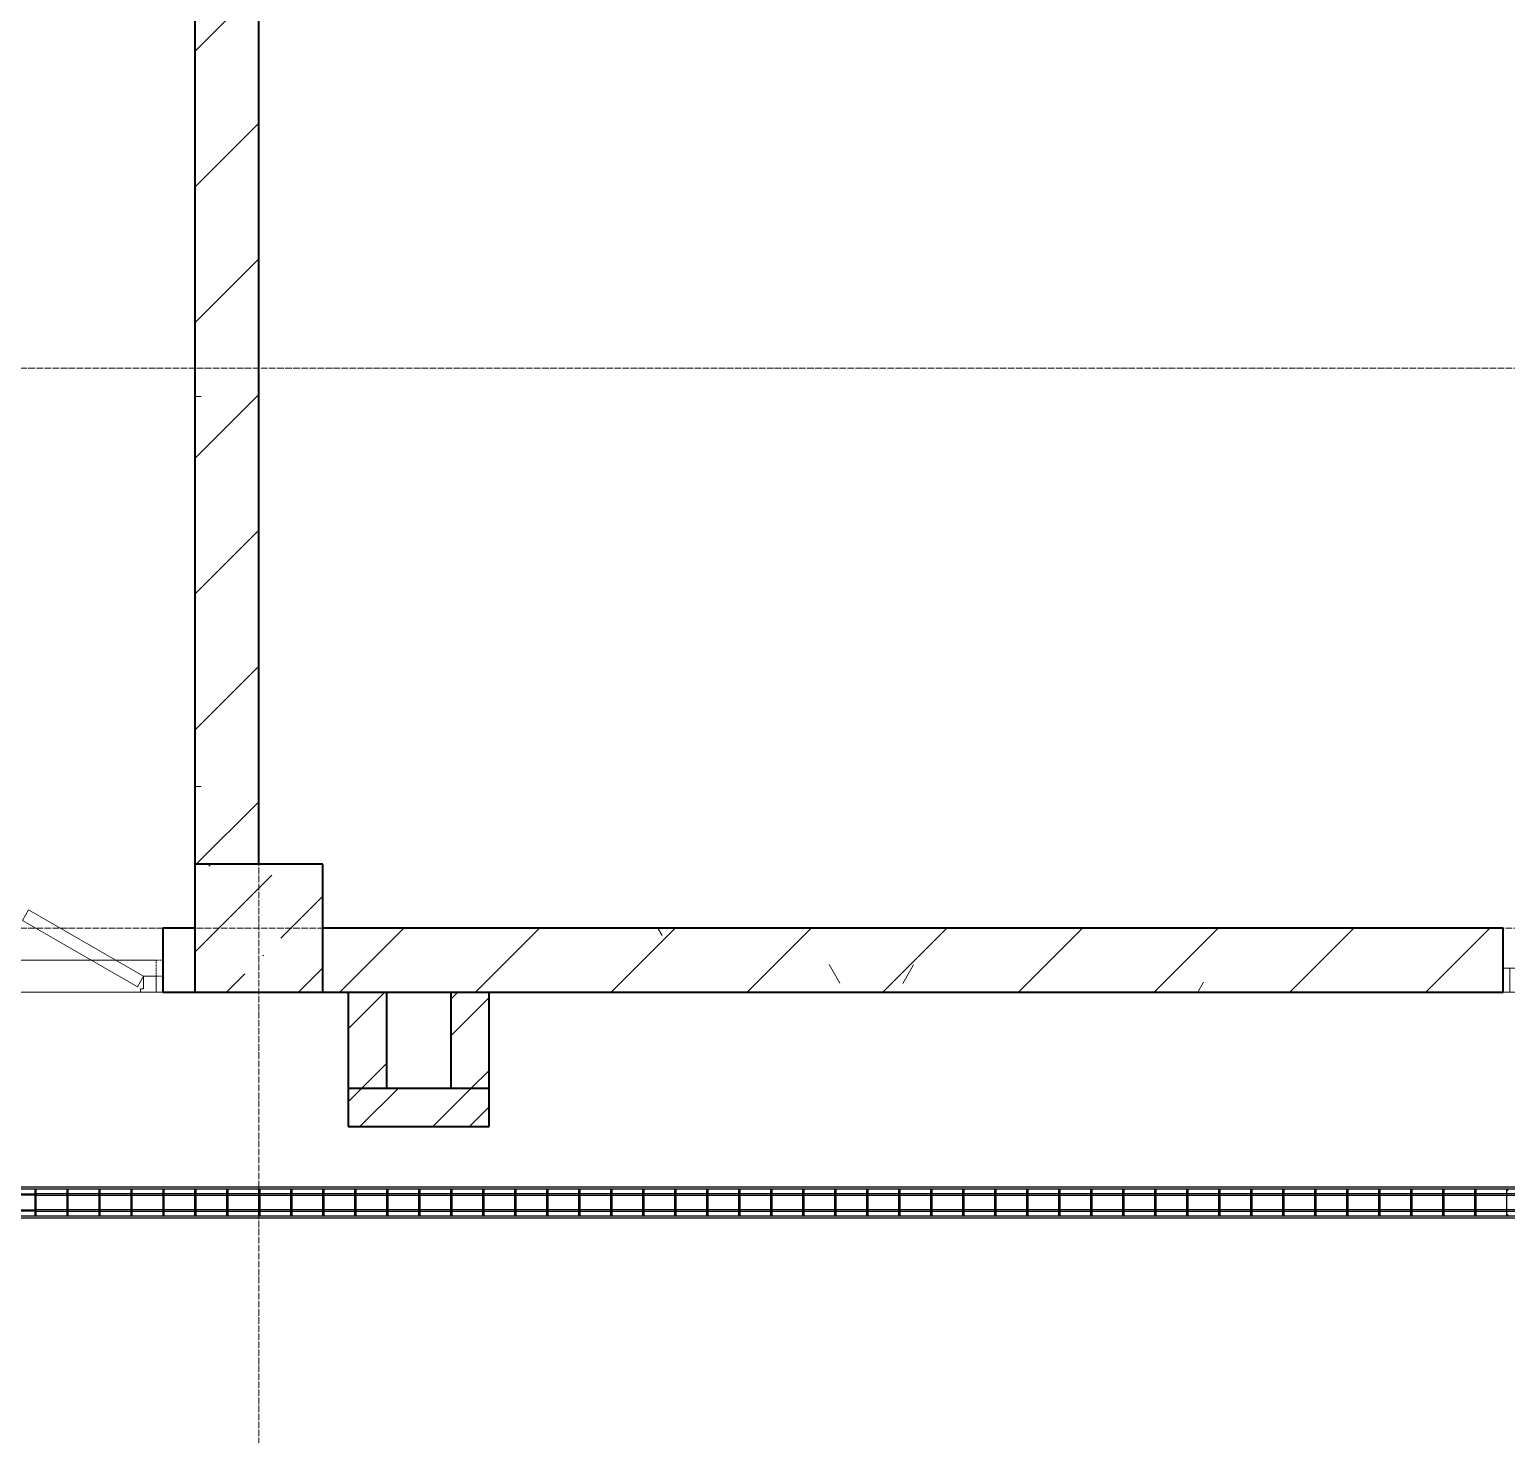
# Model space of a CAD drawing. Header units: millimetres. Extents: x 0 to 351840, y -132678 to 32417.
# Drawn here: x 331967 to 336583, y -43071 to -38679 of the extents above; entities that cross this region are included whole.
import ezdxf

# ---------------------------------------------------------------- set-up
doc = ezdxf.new("R2010")
doc.units = ezdxf.units.MM
doc.linetypes.add('BI_линия_сетки', pattern=[25, 20, -2.5, 0, -2.5])
doc.linetypes.add('BI_невидимые', pattern=[5, 3, -2])
for name, color, linetype, lineweight in [('Двери', 7, 'Continuous', 18), ('Несущие колонны', 7, 'Continuous', 18), ('Оси', 7, 'Continuous', 9), ('Перекрытие', 7, 'Continuous', 18), ('Стены внутренние', 7, 'Continuous', 18), ('Стены несущие', 7, 'Continuous', 18)]:
    doc.layers.add(name, color=color, linetype=linetype, lineweight=lineweight)
pattern_1 = [(0, (2e-10, 1e-10), (1625.6, 406.4), [67.056, -1152.144, 67.056, -1152.144, -6502.4]), (0, (2e-10, 1e-10), (1625.6, 406.4), [-2438.4, 67.056, -2371.344, 67.056, -1152.144, -2844.8]), (0, (2e-10, 1e-10), (1625.6, 406.4), [-6096, 67.056, -745.744, 67.056, -1964.944]), (120, (609.6, 203.2), (-1164.7527, 1204.611), [67.056, -1152.144, 67.056, -1152.144, -6502.4]), (120, (609.6, 203.2), (-1164.7527, 1204.611), [-2438.4, 67.056, -2371.344, 67.056, -1152.144, -2844.8]), (120, (609.6, 203.2), (-1164.7527, 1204.611), [-6096, 67.056, -745.744, 67.056, -1964.944]), (240, (812.8, 1016), (-460.8473, -1611.011), [67.056, -1152.144, 67.056, -1152.144, -6502.4]), (240, (812.8, 1016), (-460.8473, -1611.011), [-2438.4, 67.056, -2371.344, 67.056, -1152.144, -2844.8]), (240, (812.8, 1016), (-460.8473, -1611.011), [-6096, 67.056, -745.744, 67.056, -1964.944])]
pattern_2 = [(45, (2e-10, 1e-10), (-212.132, 212.132), [])]
pattern_3 = [(45, (2e-10, 1e-10), (-171.0739, 171.0739), []), (45, (114.05, 1e-10), (-171.0739, 171.0739), [])]

# ---------------------------------------------------------------- blocks, each defined once
blk = doc.blocks.new('*U50')
at = {"color": 0, "linetype": 'ByBlock', "lineweight": -2}
for p, q in [((7568.7, 47.5), (187, 47.5)), ((289.8, 47.5), (190, 47.5)), ((190, 42.5), (289.8, 42.5)), ((192.5, 27.5), (287.3, 27.5)), ((287.3, 22.5), (192.5, 22.5)), ((287.3, 42.5), (7568.7, 42.5)), ((287.3, 42.5), (287.3, 41.5)), ((287.3, 41.5), (287.3, 40)), ((287.3, 40), (287.3, 37.5)), ((287.3, 37.5), (287.3, -37.5)), ((292.3, 41.5), (292.3, 42.5)), ((292.3, 40), (292.3, 41.5)), ((292.3, 37.5), (292.3, 40)), ((292.3, -37.5), (292.3, 37.5)), ((7568.7, 27.5), (292.3, 27.5)), ((292.3, 22.5), (7568.7, 22.5)), ((387.3, 42.5), (387.3, 41.5)), ((387.3, 41.5), (387.3, 40)), ((387.3, 40), (387.3, 37.5)), ((387.3, 37.5), (387.3, -37.5)), ((392.3, 41.5), (392.3, 42.5)), ((392.3, 40), (392.3, 41.5)), ((392.3, 37.5), (392.3, 40)), ((392.3, -37.5), (392.3, 37.5)), ((487.3, 42.5), (487.3, 41.5)), ((487.3, 41.5), (487.3, 40)), ((487.3, 40), (487.3, 37.5)), ((487.3, 37.5), (487.3, -37.5)), ((492.3, 41.5), (492.3, 42.5)), ((492.3, 40), (492.3, 41.5)), ((492.3, 37.5), (492.3, 40)), ((492.3, -37.5), (492.3, 37.5)), ((587.3, 42.5), (587.3, 41.5)), ((587.3, 41.5), (587.3, 40)), ((587.3, 40), (587.3, 37.5)), ((587.3, 37.5), (587.3, -37.5)), ((592.3, 41.5), (592.3, 42.5)), ((592.3, 40), (592.3, 41.5)), ((592.3, 37.5), (592.3, 40)), ((592.3, -37.5), (592.3, 37.5)), ((687.3, 42.5), (687.3, 41.5)), ((687.3, 41.5), (687.3, 40)), ((687.3, 40), (687.3, 37.5)), ((687.3, 37.5), (687.3, -37.5)), ((692.3, 41.5), (692.3, 42.5)), ((692.3, 40), (692.3, 41.5)), ((692.3, 37.5), (692.3, 40)), ((692.3, -37.5), (692.3, 37.5)), ((787.3, 42.5), (787.3, 41.5)), ((787.3, 41.5), (787.3, 40)), ((787.3, 40), (787.3, 37.5)), ((787.3, 37.5), (787.3, -37.5)), ((792.3, 41.5), (792.3, 42.5)), ((792.3, 40), (792.3, 41.5)), ((792.3, 37.5), (792.3, 40)), ((792.3, -37.5), (792.3, 37.5)), ((887.3, 42.5), (887.3, 41.5)), ((887.3, 41.5), (887.3, 40)), ((887.3, 40), (887.3, 37.5)), ((887.3, 37.5), (887.3, -37.5)), ((892.3, 41.5), (892.3, 42.5)), ((892.3, 40), (892.3, 41.5)), ((892.3, 37.5), (892.3, 40)), ((892.3, -37.5), (892.3, 37.5)), ((987.3, 42.5), (987.3, 41.5)), ((987.3, 41.5), (987.3, 40)), ((987.3, 40), (987.3, 37.5)), ((987.3, 37.5), (987.3, -37.5)), ((992.3, 41.5), (992.3, 42.5)), ((992.3, 40), (992.3, 41.5)), ((992.3, 37.5), (992.3, 40)), ((992.3, -37.5), (992.3, 37.5)), ((1087.3, 42.5), (1087.3, 41.5)), ((1087.3, 41.5), (1087.3, 40)), ((1087.3, 40), (1087.3, 37.5)), ((1087.3, 37.5), (1087.3, -37.5)), ((1092.3, 41.5), (1092.3, 42.5)), ((1092.3, 40), (1092.3, 41.5)), ((1092.3, 37.5), (1092.3, 40)), ((1092.3, -37.5), (1092.3, 37.5)), ((1187.3, 42.5), (1187.3, 41.5)), ((1187.3, 41.5), (1187.3, 40)), ((1187.3, 40), (1187.3, 37.5)), ((1187.3, 37.5), (1187.3, -37.5)), ((1192.3, 41.5), (1192.3, 42.5)), ((1192.3, 40), (1192.3, 41.5)), ((1192.3, 37.5), (1192.3, 40)), ((1192.3, -37.5), (1192.3, 37.5)), ((1287.3, 42.5), (1287.3, 41.5)), ((1287.3, 41.5), (1287.3, 40)), ((1287.3, 40), (1287.3, 37.5)), ((1287.3, 37.5), (1287.3, -37.5)), ((1292.3, 41.5), (1292.3, 42.5)), ((1292.3, 40), (1292.3, 41.5)), ((1292.3, 37.5), (1292.3, 40)), ((1292.3, -37.5), (1292.3, 37.5)), ((1387.3, 42.5), (1387.3, 41.5)), ((1387.3, 41.5), (1387.3, 40)), ((1387.3, 40), (1387.3, 37.5)), ((1387.3, 37.5), (1387.3, -37.5)), ((1392.3, 41.5), (1392.3, 42.5)), ((1392.3, 40), (1392.3, 41.5)), ((1392.3, 37.5), (1392.3, 40)), ((1392.3, -37.5), (1392.3, 37.5)), ((1487.3, 42.5), (1487.3, 41.5)), ((1487.3, 41.5), (1487.3, 40)), ((1487.3, 40), (1487.3, 37.5)), ((1487.3, 37.5), (1487.3, -37.5)), ((1492.3, 41.5), (1492.3, 42.5)), ((1492.3, 40), (1492.3, 41.5)), ((1492.3, 37.5), (1492.3, 40)), ((1492.3, -37.5), (1492.3, 37.5)), ((1587.3, 42.5), (1587.3, 41.5)), ((1587.3, 41.5), (1587.3, 40)), ((1587.3, 40), (1587.3, 37.5)), ((1587.3, 37.5), (1587.3, -37.5)), ((1592.3, 41.5), (1592.3, 42.5)), ((1592.3, 40), (1592.3, 41.5)), ((1592.3, 37.5), (1592.3, 40)), ((1592.3, -37.5), (1592.3, 37.5)), ((1687.3, 42.5), (1687.3, 41.5)), ((1687.3, 41.5), (1687.3, 40)), ((1687.3, 40), (1687.3, 37.5)), ((1687.3, 37.5), (1687.3, -37.5)), ((1692.3, 41.5), (1692.3, 42.5)), ((1692.3, 40), (1692.3, 41.5)), ((1692.3, 37.5), (1692.3, 40)), ((1692.3, -37.5), (1692.3, 37.5)), ((1787.3, 42.5), (1787.3, 41.5)), ((1787.3, 41.5), (1787.3, 40)), ((1787.3, 40), (1787.3, 37.5)), ((1787.3, 37.5), (1787.3, -37.5)), ((1792.3, 41.5), (1792.3, 42.5)), ((1792.3, 40), (1792.3, 41.5)), ((1792.3, 37.5), (1792.3, 40)), ((1792.3, -37.5), (1792.3, 37.5)), ((1887.3, 42.5), (1887.3, 41.5)), ((1887.3, 41.5), (1887.3, 40)), ((1887.3, 40), (1887.3, 37.5)), ((1887.3, 37.5), (1887.3, -37.5)), ((1892.3, 41.5), (1892.3, 42.5)), ((1892.3, 40), (1892.3, 41.5)), ((1892.3, 37.5), (1892.3, 40)), ((1892.3, -37.5), (1892.3, 37.5)), ((1987.3, 42.5), (1987.3, 41.5)), ((1987.3, 41.5), (1987.3, 40)), ((1987.3, 40), (1987.3, 37.5)), ((1987.3, 37.5), (1987.3, -37.5)), ((1992.3, 41.5), (1992.3, 42.5)), ((1992.3, 40), (1992.3, 41.5)), ((1992.3, 37.5), (1992.3, 40)), ((1992.3, -37.5), (1992.3, 37.5)), ((2087.3, 42.5), (2087.3, 41.5)), ((2087.3, 41.5), (2087.3, 40)), ((2087.3, 40), (2087.3, 37.5)), ((2087.3, 37.5), (2087.3, -37.5)), ((2092.3, 41.5), (2092.3, 42.5)), ((2092.3, 40), (2092.3, 41.5)), ((2092.3, 37.5), (2092.3, 40)), ((2092.3, -37.5), (2092.3, 37.5)), ((2187.3, 42.5), (2187.3, 41.5)), ((2187.3, 41.5), (2187.3, 40)), ((2187.3, 40), (2187.3, 37.5)), ((2187.3, 37.5), (2187.3, -37.5)), ((2192.3, 41.5), (2192.3, 42.5)), ((2192.3, 40), (2192.3, 41.5)), ((2192.3, 37.5), (2192.3, 40)), ((2192.3, -37.5), (2192.3, 37.5)), ((2287.3, 42.5), (2287.3, 41.5)), ((2287.3, 41.5), (2287.3, 40)), ((2287.3, 40), (2287.3, 37.5)), ((2287.3, 37.5), (2287.3, -37.5)), ((2292.3, 41.5), (2292.3, 42.5)), ((2292.3, 40), (2292.3, 41.5)), ((2292.3, 37.5), (2292.3, 40)), ((2292.3, -37.5), (2292.3, 37.5)), ((2387.3, 42.5), (2387.3, 41.5)), ((2387.3, 41.5), (2387.3, 40)), ((2387.3, 40), (2387.3, 37.5)), ((2387.3, 37.5), (2387.3, -37.5)), ((2392.3, 41.5), (2392.3, 42.5)), ((2392.3, 40), (2392.3, 41.5)), ((2392.3, 37.5), (2392.3, 40)), ((2392.3, -37.5), (2392.3, 37.5)), ((2487.3, 42.5), (2487.3, 41.5)), ((2487.3, 41.5), (2487.3, 40)), ((2487.3, 40), (2487.3, 37.5)), ((2487.3, 37.5), (2487.3, -37.5)), ((2492.3, 41.5), (2492.3, 42.5)), ((2492.3, 40), (2492.3, 41.5)), ((2492.3, 37.5), (2492.3, 40)), ((2492.3, -37.5), (2492.3, 37.5)), ((2587.3, 42.5), (2587.3, 41.5)), ((2587.3, 41.5), (2587.3, 40)), ((2587.3, 40), (2587.3, 37.5)), ((2587.3, 37.5), (2587.3, -37.5)), ((2592.3, 41.5), (2592.3, 42.5)), ((2592.3, 40), (2592.3, 41.5)), ((2592.3, 37.5), (2592.3, 40)), ((2592.3, -37.5), (2592.3, 37.5)), ((2687.3, 42.5), (2687.3, 41.5)), ((2687.3, 41.5), (2687.3, 40)), ((2687.3, 40), (2687.3, 37.5)), ((2687.3, 37.5), (2687.3, -37.5)), ((2692.3, 41.5), (2692.3, 42.5)), ((2692.3, 40), (2692.3, 41.5)), ((2692.3, 37.5), (2692.3, 40)), ((2692.3, -37.5), (2692.3, 37.5)), ((2787.3, 42.5), (2787.3, 41.5)), ((2787.3, 41.5), (2787.3, 40)), ((2787.3, 40), (2787.3, 37.5)), ((2787.3, 37.5), (2787.3, -37.5)), ((2792.3, 41.5), (2792.3, 42.5)), ((2792.3, 40), (2792.3, 41.5)), ((2792.3, 37.5), (2792.3, 40)), ((2792.3, -37.5), (2792.3, 37.5)), ((2887.3, 42.5), (2887.3, 41.5)), ((2887.3, 41.5), (2887.3, 40)), ((2887.3, 40), (2887.3, 37.5)), ((2887.3, 37.5), (2887.3, -37.5)), ((2892.3, 41.5), (2892.3, 42.5)), ((2892.3, 40), (2892.3, 41.5)), ((2892.3, 37.5), (2892.3, 40)), ((2892.3, -37.5), (2892.3, 37.5)), ((2987.3, 42.5), (2987.3, 41.5)), ((2987.3, 41.5), (2987.3, 40)), ((2987.3, 40), (2987.3, 37.5)), ((2987.3, 37.5), (2987.3, -37.5)), ((2992.3, 41.5), (2992.3, 42.5)), ((2992.3, 40), (2992.3, 41.5)), ((2992.3, 37.5), (2992.3, 40)), ((2992.3, -37.5), (2992.3, 37.5)), ((3087.3, 42.5), (3087.3, 41.5)), ((3087.3, 41.5), (3087.3, 40)), ((3087.3, 40), (3087.3, 37.5)), ((3087.3, 37.5), (3087.3, -37.5)), ((3092.3, 41.5), (3092.3, 42.5)), ((3092.3, 40), (3092.3, 41.5)), ((3092.3, 37.5), (3092.3, 40)), ((3092.3, -37.5), (3092.3, 37.5)), ((3187.3, 42.5), (3187.3, 41.5)), ((3187.3, 41.5), (3187.3, 40)), ((3187.3, 40), (3187.3, 37.5)), ((3187.3, 37.5), (3187.3, -37.5)), ((3192.3, 41.5), (3192.3, 42.5)), ((3192.3, 40), (3192.3, 41.5)), ((3192.3, 37.5), (3192.3, 40)), ((3192.3, -37.5), (3192.3, 37.5)), ((3287.3, 42.5), (3287.3, 41.5)), ((3287.3, 41.5), (3287.3, 40)), ((3287.3, 40), (3287.3, 37.5)), ((3287.3, 37.5), (3287.3, -37.5)), ((3292.3, 41.5), (3292.3, 42.5)), ((3292.3, 40), (3292.3, 41.5)), ((3292.3, 37.5), (3292.3, 40)), ((3292.3, -37.5), (3292.3, 37.5)), ((3387.3, 42.5), (3387.3, 41.5)), ((3387.3, 41.5), (3387.3, 40)), ((3387.3, 40), (3387.3, 37.5)), ((3387.3, 37.5), (3387.3, -37.5)), ((3392.3, 41.5), (3392.3, 42.5)), ((3392.3, 40), (3392.3, 41.5)), ((3392.3, 37.5), (3392.3, 40)), ((3392.3, -37.5), (3392.3, 37.5)), ((3487.3, 42.5), (3487.3, 41.5)), ((3487.3, 41.5), (3487.3, 40)), ((3487.3, 40), (3487.3, 37.5)), ((3487.3, 37.5), (3487.3, -37.5)), ((3492.3, 41.5), (3492.3, 42.5)), ((3492.3, 40), (3492.3, 41.5)), ((3492.3, 37.5), (3492.3, 40)), ((3492.3, -37.5), (3492.3, 37.5)), ((3587.3, 42.5), (3587.3, 41.5)), ((3587.3, 41.5), (3587.3, 40)), ((3587.3, 40), (3587.3, 37.5)), ((3587.3, 37.5), (3587.3, -37.5)), ((3592.3, 41.5), (3592.3, 42.5)), ((3592.3, 40), (3592.3, 41.5)), ((3592.3, 37.5), (3592.3, 40)), ((3592.3, -37.5), (3592.3, 37.5)), ((3687.3, 42.5), (3687.3, 41.5)), ((3687.3, 41.5), (3687.3, 40)), ((3687.3, 40), (3687.3, 37.5)), ((3687.3, 37.5), (3687.3, -37.5)), ((3692.3, 41.5), (3692.3, 42.5)), ((3692.3, 40), (3692.3, 41.5)), ((3692.3, 37.5), (3692.3, 40)), ((3692.3, -37.5), (3692.3, 37.5)), ((3787.3, 42.5), (3787.3, 41.5)), ((3787.3, 41.5), (3787.3, 40)), ((3787.3, 40), (3787.3, 37.5)), ((3787.3, 37.5), (3787.3, -37.5)), ((3792.3, 41.5), (3792.3, 42.5)), ((3792.3, 40), (3792.3, 41.5)), ((3792.3, 37.5), (3792.3, 40)), ((3792.3, -37.5), (3792.3, 37.5)), ((3887.3, 42.5), (3887.3, 41.5)), ((3887.3, 41.5), (3887.3, 40)), ((3887.3, 40), (3887.3, 37.5)), ((3887.3, 37.5), (3887.3, -37.5)), ((3892.3, 41.5), (3892.3, 42.5)), ((3892.3, 40), (3892.3, 41.5)), ((3892.3, 37.5), (3892.3, 40)), ((3892.3, -37.5), (3892.3, 37.5)), ((3987.3, 42.5), (3987.3, 41.5)), ((3987.3, 41.5), (3987.3, 40)), ((3987.3, 40), (3987.3, 37.5)), ((3987.3, 37.5), (3987.3, -37.5)), ((3992.3, 41.5), (3992.3, 42.5)), ((3992.3, 40), (3992.3, 41.5)), ((3992.3, 37.5), (3992.3, 40)), ((3992.3, -37.5), (3992.3, 37.5)), ((4087.3, 42.5), (4087.3, 41.5)), ((4087.3, 41.5), (4087.3, 40)), ((4087.3, 40), (4087.3, 37.5)), ((4087.3, 37.5), (4087.3, -37.5)), ((4092.3, 41.5), (4092.3, 42.5)), ((4092.3, 40), (4092.3, 41.5)), ((4092.3, 37.5), (4092.3, 40)), ((4092.3, -37.5), (4092.3, 37.5)), ((4187.3, 42.5), (4187.3, 41.5)), ((4187.3, 41.5), (4187.3, 40)), ((4187.3, 40), (4187.3, 37.5)), ((4187.3, 37.5), (4187.3, -37.5)), ((4192.3, 41.5), (4192.3, 42.5)), ((4192.3, 40), (4192.3, 41.5)), ((4192.3, 37.5), (4192.3, 40)), ((4192.3, -37.5), (4192.3, 37.5)), ((4287.3, 42.5), (4287.3, 41.5)), ((4287.3, 41.5), (4287.3, 40)), ((4287.3, 40), (4287.3, 37.5)), ((4287.3, 37.5), (4287.3, -37.5)), ((4292.3, 41.5), (4292.3, 42.5)), ((4292.3, 40), (4292.3, 41.5)), ((4292.3, 37.5), (4292.3, 40)), ((4292.3, -37.5), (4292.3, 37.5)), ((4387.3, 42.5), (4387.3, 41.5)), ((4387.3, 41.5), (4387.3, 40)), ((4387.3, 40), (4387.3, 37.5)), ((4387.3, 37.5), (4387.3, -37.5)), ((4392.3, 41.5), (4392.3, 42.5)), ((4392.3, 40), (4392.3, 41.5)), ((4392.3, 37.5), (4392.3, 40)), ((4392.3, -37.5), (4392.3, 37.5)), ((4487.3, 42.5), (4487.3, 41.5)), ((4487.3, 41.5), (4487.3, 40)), ((4487.3, 40), (4487.3, 37.5)), ((4487.3, 37.5), (4487.3, -37.5)), ((4492.3, 41.5), (4492.3, 42.5)), ((4492.3, 40), (4492.3, 41.5)), ((4492.3, 37.5), (4492.3, 40)), ((4492.3, -37.5), (4492.3, 37.5)), ((4587.3, 42.5), (4587.3, 41.5)), ((4587.3, 41.5), (4587.3, 40)), ((4587.3, 40), (4587.3, 37.5)), ((4587.3, 37.5), (4587.3, -37.5)), ((4592.3, 41.5), (4592.3, 42.5)), ((4592.3, 40), (4592.3, 41.5)), ((4592.3, 37.5), (4592.3, 40)), ((4592.3, -37.5), (4592.3, 37.5)), ((4687.3, 42.5), (4687.3, 41.5)), ((4687.3, 41.5), (4687.3, 40)), ((4687.3, 40), (4687.3, 37.5)), ((4687.3, 37.5), (4687.3, -37.5)), ((4692.3, 41.5), (4692.3, 42.5)), ((4692.3, 40), (4692.3, 41.5)), ((4692.3, 37.5), (4692.3, 40)), ((4692.3, -37.5), (4692.3, 37.5)), ((4787.3, 42.5), (4787.3, 41.5)), ((4787.3, 41.5), (4787.3, 40)), ((4787.3, 40), (4787.3, 37.5)), ((4787.3, 37.5), (4787.3, -37.5)), ((4792.3, 41.5), (4792.3, 42.5)), ((4792.3, 40), (4792.3, 41.5)), ((4792.3, 37.5), (4792.3, 40)), ((4792.3, -37.5), (4792.3, 37.5)), ((4887.3, 42.5), (4887.3, 41.5)), ((4887.3, 41.5), (4887.3, 40)), ((4887.3, 40), (4887.3, 37.5)), ((4887.3, 37.5), (4887.3, -37.5)), ((289.8, -42.5), (190, -42.5)), ((192.5, -22.5), (287.3, -22.5)), ((287.3, -27.5), (192.5, -27.5)), ((287.3, -37.5), (287.3, -40)), ((287.3, -40), (287.3, -41.5)), ((287.3, -41.5), (287.3, -42.5)), ((7568.7, -42.5), (287.3, -42.5)), ((7568.7, -22.5), (292.3, -22.5)), ((292.3, -27.5), (7568.7, -27.5)), ((292.3, -40), (292.3, -37.5)), ((292.3, -41.5), (292.3, -40)), ((292.3, -42.5), (292.3, -41.5)), ((387.3, -37.5), (387.3, -40)), ((387.3, -40), (387.3, -41.5)), ((387.3, -41.5), (387.3, -42.5)), ((392.3, -40), (392.3, -37.5)), ((392.3, -41.5), (392.3, -40)), ((392.3, -42.5), (392.3, -41.5)), ((487.3, -37.5), (487.3, -40)), ((487.3, -40), (487.3, -41.5)), ((487.3, -41.5), (487.3, -42.5)), ((492.3, -40), (492.3, -37.5)), ((492.3, -41.5), (492.3, -40)), ((492.3, -42.5), (492.3, -41.5)), ((587.3, -37.5), (587.3, -40)), ((587.3, -40), (587.3, -41.5)), ((587.3, -41.5), (587.3, -42.5)), ((592.3, -40), (592.3, -37.5)), ((592.3, -41.5), (592.3, -40)), ((592.3, -42.5), (592.3, -41.5)), ((687.3, -37.5), (687.3, -40)), ((687.3, -40), (687.3, -41.5)), ((687.3, -41.5), (687.3, -42.5)), ((692.3, -40), (692.3, -37.5)), ((692.3, -41.5), (692.3, -40)), ((692.3, -42.5), (692.3, -41.5)), ((787.3, -37.5), (787.3, -40)), ((787.3, -40), (787.3, -41.5)), ((787.3, -41.5), (787.3, -42.5)), ((792.3, -40), (792.3, -37.5)), ((792.3, -41.5), (792.3, -40)), ((792.3, -42.5), (792.3, -41.5)), ((887.3, -37.5), (887.3, -40)), ((887.3, -40), (887.3, -41.5)), ((887.3, -41.5), (887.3, -42.5)), ((892.3, -40), (892.3, -37.5)), ((892.3, -41.5), (892.3, -40)), ((892.3, -42.5), (892.3, -41.5)), ((987.3, -37.5), (987.3, -40)), ((987.3, -40), (987.3, -41.5)), ((987.3, -41.5), (987.3, -42.5)), ((992.3, -40), (992.3, -37.5)), ((992.3, -41.5), (992.3, -40)), ((992.3, -42.5), (992.3, -41.5)), ((1087.3, -37.5), (1087.3, -40)), ((1087.3, -40), (1087.3, -41.5)), ((1087.3, -41.5), (1087.3, -42.5)), ((1092.3, -40), (1092.3, -37.5)), ((1092.3, -41.5), (1092.3, -40)), ((1092.3, -42.5), (1092.3, -41.5)), ((1187.3, -37.5), (1187.3, -40)), ((1187.3, -40), (1187.3, -41.5)), ((1187.3, -41.5), (1187.3, -42.5)), ((1192.3, -40), (1192.3, -37.5)), ((1192.3, -41.5), (1192.3, -40)), ((1192.3, -42.5), (1192.3, -41.5)), ((1287.3, -37.5), (1287.3, -40)), ((1287.3, -40), (1287.3, -41.5)), ((1287.3, -41.5), (1287.3, -42.5)), ((1292.3, -40), (1292.3, -37.5)), ((1292.3, -41.5), (1292.3, -40)), ((1292.3, -42.5), (1292.3, -41.5)), ((1387.3, -37.5), (1387.3, -40)), ((1387.3, -40), (1387.3, -41.5)), ((1387.3, -41.5), (1387.3, -42.5)), ((1392.3, -40), (1392.3, -37.5)), ((1392.3, -41.5), (1392.3, -40)), ((1392.3, -42.5), (1392.3, -41.5)), ((1487.3, -37.5), (1487.3, -40)), ((1487.3, -40), (1487.3, -41.5)), ((1487.3, -41.5), (1487.3, -42.5)), ((1492.3, -40), (1492.3, -37.5)), ((1492.3, -41.5), (1492.3, -40)), ((1492.3, -42.5), (1492.3, -41.5)), ((1587.3, -37.5), (1587.3, -40)), ((1587.3, -40), (1587.3, -41.5)), ((1587.3, -41.5), (1587.3, -42.5)), ((1592.3, -40), (1592.3, -37.5)), ((1592.3, -41.5), (1592.3, -40)), ((1592.3, -42.5), (1592.3, -41.5)), ((1687.3, -37.5), (1687.3, -40)), ((1687.3, -40), (1687.3, -41.5)), ((1687.3, -41.5), (1687.3, -42.5)), ((1692.3, -40), (1692.3, -37.5)), ((1692.3, -41.5), (1692.3, -40)), ((1692.3, -42.5), (1692.3, -41.5)), ((1787.3, -37.5), (1787.3, -40)), ((1787.3, -40), (1787.3, -41.5)), ((1787.3, -41.5), (1787.3, -42.5)), ((1792.3, -40), (1792.3, -37.5)), ((1792.3, -41.5), (1792.3, -40)), ((1792.3, -42.5), (1792.3, -41.5)), ((1887.3, -37.5), (1887.3, -40)), ((1887.3, -40), (1887.3, -41.5)), ((1887.3, -41.5), (1887.3, -42.5)), ((1892.3, -40), (1892.3, -37.5)), ((1892.3, -41.5), (1892.3, -40)), ((1892.3, -42.5), (1892.3, -41.5)), ((1987.3, -37.5), (1987.3, -40)), ((1987.3, -40), (1987.3, -41.5)), ((1987.3, -41.5), (1987.3, -42.5)), ((1992.3, -40), (1992.3, -37.5)), ((1992.3, -41.5), (1992.3, -40)), ((1992.3, -42.5), (1992.3, -41.5)), ((2087.3, -37.5), (2087.3, -40)), ((2087.3, -40), (2087.3, -41.5)), ((2087.3, -41.5), (2087.3, -42.5)), ((2092.3, -40), (2092.3, -37.5)), ((2092.3, -41.5), (2092.3, -40)), ((2092.3, -42.5), (2092.3, -41.5)), ((2187.3, -37.5), (2187.3, -40)), ((2187.3, -40), (2187.3, -41.5)), ((2187.3, -41.5), (2187.3, -42.5)), ((2192.3, -40), (2192.3, -37.5)), ((2192.3, -41.5), (2192.3, -40)), ((2192.3, -42.5), (2192.3, -41.5)), ((2287.3, -37.5), (2287.3, -40)), ((2287.3, -40), (2287.3, -41.5)), ((2287.3, -41.5), (2287.3, -42.5)), ((2292.3, -40), (2292.3, -37.5)), ((2292.3, -41.5), (2292.3, -40)), ((2292.3, -42.5), (2292.3, -41.5)), ((2387.3, -37.5), (2387.3, -40)), ((2387.3, -40), (2387.3, -41.5)), ((2387.3, -41.5), (2387.3, -42.5)), ((2392.3, -40), (2392.3, -37.5)), ((2392.3, -41.5), (2392.3, -40)), ((2392.3, -42.5), (2392.3, -41.5)), ((2487.3, -37.5), (2487.3, -40)), ((2487.3, -40), (2487.3, -41.5)), ((2487.3, -41.5), (2487.3, -42.5)), ((2492.3, -40), (2492.3, -37.5)), ((2492.3, -41.5), (2492.3, -40)), ((2492.3, -42.5), (2492.3, -41.5)), ((2587.3, -37.5), (2587.3, -40)), ((2587.3, -40), (2587.3, -41.5)), ((2587.3, -41.5), (2587.3, -42.5)), ((2592.3, -40), (2592.3, -37.5)), ((2592.3, -41.5), (2592.3, -40)), ((2592.3, -42.5), (2592.3, -41.5)), ((2687.3, -37.5), (2687.3, -40)), ((2687.3, -40), (2687.3, -41.5)), ((2687.3, -41.5), (2687.3, -42.5)), ((2692.3, -40), (2692.3, -37.5)), ((2692.3, -41.5), (2692.3, -40)), ((2692.3, -42.5), (2692.3, -41.5)), ((2787.3, -37.5), (2787.3, -40)), ((2787.3, -40), (2787.3, -41.5)), ((2787.3, -41.5), (2787.3, -42.5)), ((2792.3, -40), (2792.3, -37.5)), ((2792.3, -41.5), (2792.3, -40)), ((2792.3, -42.5), (2792.3, -41.5)), ((2887.3, -37.5), (2887.3, -40)), ((2887.3, -40), (2887.3, -41.5)), ((2887.3, -41.5), (2887.3, -42.5)), ((2892.3, -40), (2892.3, -37.5)), ((2892.3, -41.5), (2892.3, -40)), ((2892.3, -42.5), (2892.3, -41.5)), ((2987.3, -37.5), (2987.3, -40)), ((2987.3, -40), (2987.3, -41.5)), ((2987.3, -41.5), (2987.3, -42.5)), ((2992.3, -40), (2992.3, -37.5)), ((2992.3, -41.5), (2992.3, -40)), ((2992.3, -42.5), (2992.3, -41.5)), ((3087.3, -37.5), (3087.3, -40)), ((3087.3, -40), (3087.3, -41.5)), ((3087.3, -41.5), (3087.3, -42.5)), ((3092.3, -40), (3092.3, -37.5)), ((3092.3, -41.5), (3092.3, -40)), ((3092.3, -42.5), (3092.3, -41.5)), ((3187.3, -37.5), (3187.3, -40)), ((3187.3, -40), (3187.3, -41.5)), ((3187.3, -41.5), (3187.3, -42.5)), ((3192.3, -40), (3192.3, -37.5)), ((3192.3, -41.5), (3192.3, -40)), ((3192.3, -42.5), (3192.3, -41.5)), ((3287.3, -37.5), (3287.3, -40)), ((3287.3, -40), (3287.3, -41.5)), ((3287.3, -41.5), (3287.3, -42.5)), ((3292.3, -40), (3292.3, -37.5)), ((3292.3, -41.5), (3292.3, -40)), ((3292.3, -42.5), (3292.3, -41.5)), ((3387.3, -37.5), (3387.3, -40)), ((3387.3, -40), (3387.3, -41.5)), ((3387.3, -41.5), (3387.3, -42.5)), ((3392.3, -40), (3392.3, -37.5)), ((3392.3, -41.5), (3392.3, -40)), ((3392.3, -42.5), (3392.3, -41.5)), ((3487.3, -37.5), (3487.3, -40)), ((3487.3, -40), (3487.3, -41.5)), ((3487.3, -41.5), (3487.3, -42.5)), ((3492.3, -40), (3492.3, -37.5)), ((3492.3, -41.5), (3492.3, -40)), ((3492.3, -42.5), (3492.3, -41.5)), ((3587.3, -37.5), (3587.3, -40)), ((3587.3, -40), (3587.3, -41.5)), ((3587.3, -41.5), (3587.3, -42.5)), ((3592.3, -40), (3592.3, -37.5)), ((3592.3, -41.5), (3592.3, -40)), ((3592.3, -42.5), (3592.3, -41.5)), ((3687.3, -37.5), (3687.3, -40)), ((3687.3, -40), (3687.3, -41.5)), ((3687.3, -41.5), (3687.3, -42.5)), ((3692.3, -40), (3692.3, -37.5)), ((3692.3, -41.5), (3692.3, -40)), ((3692.3, -42.5), (3692.3, -41.5)), ((3787.3, -37.5), (3787.3, -40)), ((3787.3, -40), (3787.3, -41.5)), ((3787.3, -41.5), (3787.3, -42.5)), ((3792.3, -40), (3792.3, -37.5)), ((3792.3, -41.5), (3792.3, -40)), ((3792.3, -42.5), (3792.3, -41.5)), ((3887.3, -37.5), (3887.3, -40)), ((3887.3, -40), (3887.3, -41.5)), ((3887.3, -41.5), (3887.3, -42.5)), ((3892.3, -40), (3892.3, -37.5)), ((3892.3, -41.5), (3892.3, -40)), ((3892.3, -42.5), (3892.3, -41.5)), ((3987.3, -37.5), (3987.3, -40)), ((3987.3, -40), (3987.3, -41.5)), ((3987.3, -41.5), (3987.3, -42.5)), ((3992.3, -40), (3992.3, -37.5)), ((3992.3, -41.5), (3992.3, -40)), ((3992.3, -42.5), (3992.3, -41.5)), ((4087.3, -37.5), (4087.3, -40)), ((4087.3, -40), (4087.3, -41.5)), ((4087.3, -41.5), (4087.3, -42.5)), ((4092.3, -40), (4092.3, -37.5)), ((4092.3, -41.5), (4092.3, -40)), ((4092.3, -42.5), (4092.3, -41.5)), ((4187.3, -37.5), (4187.3, -40)), ((4187.3, -40), (4187.3, -41.5)), ((4187.3, -41.5), (4187.3, -42.5)), ((4192.3, -40), (4192.3, -37.5)), ((4192.3, -41.5), (4192.3, -40)), ((4192.3, -42.5), (4192.3, -41.5)), ((4287.3, -37.5), (4287.3, -40)), ((4287.3, -40), (4287.3, -41.5)), ((4287.3, -41.5), (4287.3, -42.5)), ((4292.3, -40), (4292.3, -37.5)), ((4292.3, -41.5), (4292.3, -40)), ((4292.3, -42.5), (4292.3, -41.5)), ((4387.3, -37.5), (4387.3, -40)), ((4387.3, -40), (4387.3, -41.5)), ((4387.3, -41.5), (4387.3, -42.5)), ((4392.3, -40), (4392.3, -37.5)), ((4392.3, -41.5), (4392.3, -40)), ((4392.3, -42.5), (4392.3, -41.5)), ((4487.3, -37.5), (4487.3, -40)), ((4487.3, -40), (4487.3, -41.5)), ((4487.3, -41.5), (4487.3, -42.5)), ((4492.3, -40), (4492.3, -37.5)), ((4492.3, -41.5), (4492.3, -40)), ((4492.3, -42.5), (4492.3, -41.5)), ((4587.3, -37.5), (4587.3, -40)), ((4587.3, -40), (4587.3, -41.5)), ((4587.3, -41.5), (4587.3, -42.5)), ((4592.3, -40), (4592.3, -37.5)), ((4592.3, -41.5), (4592.3, -40)), ((4592.3, -42.5), (4592.3, -41.5)), ((4687.3, -37.5), (4687.3, -40)), ((4687.3, -40), (4687.3, -41.5)), ((4687.3, -41.5), (4687.3, -42.5)), ((4692.3, -40), (4692.3, -37.5)), ((4692.3, -41.5), (4692.3, -40)), ((4692.3, -42.5), (4692.3, -41.5)), ((4787.3, -37.5), (4787.3, -40)), ((4787.3, -40), (4787.3, -41.5)), ((4787.3, -41.5), (4787.3, -42.5)), ((4792.3, -40), (4792.3, -37.5)), ((4792.3, -41.5), (4792.3, -40)), ((4792.3, -42.5), (4792.3, -41.5)), ((4887.3, -37.5), (4887.3, -40)), ((4887.3, -40), (4887.3, -41.5)), ((4887.3, -41.5), (4887.3, -42.5)), ((187, -47.5), (7568.7, -47.5)), ((190, -47.5), (289.8, -47.5))]:
    blk.add_line(p, q, dxfattribs=at)
for centre, start, end in [((289.8, 40), 180, 0), ((389.8, 40), 180, 0), ((489.8, 40), 180, 0), ((589.8, 40), 180, 0), ((689.8, 40), 180, 0), ((789.8, 40), 180, 0), ((889.8, 40), 180, 0), ((989.8, 40), 180, 0), ((1089.8, 40), 180, 0), ((1189.8, 40), 180, 0), ((1289.8, 40), 180, 0), ((1389.8, 40), 180, 0), ((1489.8, 40), 180, 0), ((1589.8, 40), 180, 0), ((1689.8, 40), 180, 0), ((1789.8, 40), 180, 0), ((1889.8, 40), 180, 0), ((1989.8, 40), 180, 0), ((2089.8, 40), 180, 0), ((2189.8, 40), 180, 0), ((2289.8, 40), 180, 0), ((2389.8, 40), 180, 0), ((2489.8, 40), 180, 0), ((2589.8, 40), 180, 0), ((2689.8, 40), 180, 0), ((2789.8, 40), 180, 0), ((2889.8, 40), 180, 0), ((2989.8, 40), 180, 0), ((3089.8, 40), 180, 0), ((3189.8, 40), 180, 0), ((3289.8, 40), 180, 0), ((3389.8, 40), 180, 0), ((3489.8, 40), 180, 0), ((3589.8, 40), 180, 0), ((3689.8, 40), 180, 0), ((3789.8, 40), 180, 0), ((3889.8, 40), 180, 0), ((3989.8, 40), 180, 0), ((4089.8, 40), 180, 0), ((4189.8, 40), 180, 0), ((4289.8, 40), 180, 0), ((4389.8, 40), 180, 0), ((4489.8, 40), 180, 0), ((4589.8, 40), 180, 0), ((4689.8, 40), 180, 0), ((4789.8, 40), 180, 0), ((4889.8, 40), 180, 0), ((289.8, -40), 0, 180), ((389.8, -40), 0, 180), ((489.8, -40), 0, 180), ((589.8, -40), 0, 180), ((689.8, -40), 0, 180), ((789.8, -40), 0, 180), ((889.8, -40), 0, 180), ((989.8, -40), 0, 180), ((1089.8, -40), 0, 180), ((1189.8, -40), 0, 180), ((1289.8, -40), 0, 180), ((1389.8, -40), 0, 180), ((1489.8, -40), 0, 180), ((1589.8, -40), 0, 180), ((1689.8, -40), 0, 180), ((1789.8, -40), 0, 180), ((1889.8, -40), 0, 180), ((1989.8, -40), 0, 180), ((2089.8, -40), 0, 180), ((2189.8, -40), 0, 180), ((2289.8, -40), 0, 180), ((2389.8, -40), 0, 180), ((2489.8, -40), 0, 180), ((2589.8, -40), 0, 180), ((2689.8, -40), 0, 180), ((2789.8, -40), 0, 180), ((2889.8, -40), 0, 180), ((2989.8, -40), 0, 180), ((3089.8, -40), 0, 180), ((3189.8, -40), 0, 180), ((3289.8, -40), 0, 180), ((3389.8, -40), 0, 180), ((3489.8, -40), 0, 180), ((3589.8, -40), 0, 180), ((3689.8, -40), 0, 180), ((3789.8, -40), 0, 180), ((3889.8, -40), 0, 180), ((3989.8, -40), 0, 180), ((4089.8, -40), 0, 180), ((4189.8, -40), 0, 180), ((4289.8, -40), 0, 180), ((4389.8, -40), 0, 180), ((4489.8, -40), 0, 180), ((4589.8, -40), 0, 180), ((4689.8, -40), 0, 180), ((4789.8, -40), 0, 180), ((4889.8, -40), 0, 180)]:
    blk.add_arc(centre, 2.5, start, end, dxfattribs=at)
blk = doc.blocks.new('_временные_конструкции_колонны_монолитные_прямоугольная - _временная_конструкция_колонна_400x400-V12-01 Этаж__0_000___Отделочный_')
at = {"layer": 'Несущие колонны', "lineweight": 9}
h = blk.add_hatch(dxfattribs=at)
h.set_pattern_fill('FP_14', color=9, style=0, pattern_type=2)
h.set_pattern_definition([(45, (-33250, -7900), (84.18955, 308.69595), [396.875, -79.375, 3.353, -76.022])])
h.paths.add_polyline_path([(200, -200), (200, 200), (-200, 200), (-200, -200)])
at = {"layer": 'Несущие колонны', "color": 9, "lineweight": 40}
for p, q in [((200, 200), (-200, 200)), ((-200, 200), (-200, -200)), ((200, -200), (200, 200)), ((-200, -200), (200, -200))]:
    blk.add_line(p, q, dxfattribs=at)
blk = doc.blocks.new('_Двери_Металлические_Двупольная_Техническая_3_7 - _дверь_ДМН_2200-1310 Д-10-5648955-01 Этаж__0_000___Отделочный_')
at = {"layer": 'Двери', "color": 9, "lineweight": 9}
for p, q in [((256.8, 522.5), (-475, 100)), ((276, 489.2), (256.8, 522.5)), ((-455.8, 66.7), (276, 489.2)), ((398.3, 244.2), (417.6, 277.5)), ((417.6, 277.5), (725, 100)), ((705.8, 66.7), (398.3, 244.2)), ((-475, 100), (-510, 100)), ((-475, 100), (-455.8, 66.7)), ((-475, 60), (-475, 100)), ((725, 100), (705.8, 66.7)), ((725, 100), (760, 100)), ((725, 60), (725, 100)), ((-465, 60), (-475, 60)), ((-465, 25), (-465, 60)), ((715, 60), (725, 60)), ((715, 25), (715, 60)), ((-510, 25), (-465, 25)), ((760, 25), (715, 25))]:
    blk.add_line(p, q, dxfattribs=at)
at = {"layer": 'Двери', "color": 9, "linetype": 'BI_невидимые', "lineweight": 9}
for p, q in [((-530, 25), (-530, 100)), ((-530, 100), (-510, 100)), ((-530, 25), (-530, 100)), ((-530, 100), (-510, 100)), ((-510, 100), (-530, 100)), ((-510, 100), (-510, 25)), ((-510, 100), (-510, 25)), ((-510, 25), (-510, 100)), ((760, 25), (760, 100)), ((760, 100), (780, 100)), ((760, 25), (760, 100)), ((760, 100), (780, 100)), ((780, 100), (760, 100)), ((760, 100), (760, 25)), ((780, 100), (780, 25)), ((780, 100), (780, 25)), ((-510, 25), (-530, 25)), ((-510, 25), (-530, 25)), ((-530, 25), (-510, 25)), ((780, 25), (760, 25)), ((780, 25), (760, 25)), ((760, 25), (780, 25))]:
    blk.add_line(p, q, dxfattribs=at)
blk = doc.blocks.new('_Двери_Металлические_Двупольная_Входная_улица-тамбур - _дверь_ДМН_2300-1510_комфорт_п  Д-17-5655005-01 Этаж__0_000___Отделочный_')
at = {"layer": 'Двери', "color": 9, "lineweight": 9}
for p, q in [((-1385, 100), (-1335, 100)), ((-1385, 50), (-1385, 100)), ((-1335, 100), (-1335, 90)), ((125, 100), (75, 100)), ((75, 100), (75, 90)), ((125, 50), (125, 100)), ((-1345, 50), (-1385, 50)), ((-1345, 90), (-1345, 50)), ((-1335, 90), (-1345, 90)), ((-1345, 50), (-1325.8, 83.3)), ((-985.6, -157.5), (-1345, 50)), ((-1325.8, 83.3), (-966.4, -124.2)), ((65.8, 83.3), (-679, -346.7)), ((-659.8, -380), (85, 50)), ((85, 50), (65.8, 83.3)), ((75, 90), (85, 90)), ((85, 90), (85, 50)), ((85, 50), (125, 50)), ((-966.4, -124.2), (-985.6, -157.5)), ((-679, -346.7), (-659.8, -380))]:
    blk.add_line(p, q, dxfattribs=at)
at = {"layer": 'Двери', "color": 9, "linetype": 'BI_невидимые', "lineweight": 9}
for p, q in [((-1385, 50), (-1405, 50)), ((-1385, 0), (-1385, 50)), ((145, 50), (125, 50)), ((125, 50), (125, 0)), ((-1405, 0), (-1385, 0)), ((125, 0), (145, 0))]:
    blk.add_line(p, q, dxfattribs=at)
blk = doc.blocks.new('A$C13a22a9d')
at = {"layer": 'Стены внутренние', "lineweight": 9}
h = blk.add_hatch(dxfattribs=at)
h.set_pattern_fill('FP_35', color=9, style=0, pattern_type=2)
h.set_pattern_definition(pattern_1)
h.paths.add_polyline_path([(33250, 8100), (33250, 13700), (33050, 13700), (33050, 8100)])
h = blk.add_hatch(dxfattribs=at)
h.set_pattern_fill('FP_36', color=9, style=0, pattern_type=2)
h.set_pattern_definition(pattern_2)
h.paths.add_polyline_path([(33250, 8100), (33250, 13700), (33050, 13700), (33050, 8100)])
h = blk.add_hatch(dxfattribs=at)
h.set_pattern_fill('FP_35', color=9, style=0, pattern_type=2)
h.set_pattern_definition(pattern_1)
h.paths.add_polyline_path([(39137.5, 7700), (40250, 7700), (40250, 7900), (38450, 7900), (38450, 7700)])
h.paths.add_polyline_path([(37140, 7700), (37140, 7900), (33450, 7900), (33450, 7700), (35454.2, 7700)])
h = blk.add_hatch(dxfattribs=at)
h.set_pattern_fill('FP_36', color=9, style=0, pattern_type=2)
h.set_pattern_definition(pattern_2)
h.paths.add_polyline_path([(39137.5, 7700), (40250, 7700), (40250, 7900), (38450, 7900), (38450, 7700)])
h.paths.add_polyline_path([(37140, 7700), (37140, 7900), (33450, 7900), (33450, 7700), (35454.2, 7700)])
h = blk.add_hatch(dxfattribs=at)
h.set_pattern_fill('FP_42', color=9, style=0, pattern_type=2)
h.set_pattern_definition(pattern_3)
h.paths.add_polyline_path([(33530, 7400), (33650, 7400), (33650, 7700), (33530, 7700)])
h = blk.add_hatch(dxfattribs=at)
h.set_pattern_fill('FP_42', color=9, style=0, pattern_type=2)
h.set_pattern_definition(pattern_3)
h.paths.add_polyline_path([(33850, 7400), (33970, 7400), (33970, 7700), (33850, 7700)])
h = blk.add_hatch(dxfattribs=at)
h.set_pattern_fill('FP_42', color=9, style=0, pattern_type=2)
h.set_pattern_definition(pattern_3)
h.paths.add_polyline_path([(33530, 7280), (33970, 7280), (33970, 7400), (33530, 7400)])
at = {"layer": 'Оси', "color": 9, "linetype": 'BI_линия_сетки'}
for p, q in [((33250, -3627.3), (33250, 29372.3)), ((-4869.1, 9650), (49050, 9650)), ((-4869.1, 7900), (49050, 7900))]:
    blk.add_line(p, q, dxfattribs=at)
at = {"layer": 'Перекрытие', "color": 9, "lineweight": 9}
for p, q in [((31420, 7800), (32930, 7800)), ((32950, 7700), (31400, 7700))]:
    blk.add_line(p, q, dxfattribs=at)
at = {"layer": 'Стены несущие', "color": 9, "lineweight": 40}
for p, q in [((33050, 13700), (33050, 8100)), ((33250, 8100), (33250, 13700)), ((33050, 7900), (32950, 7900)), ((32950, 7900), (32950, 7700)), ((37140, 7900), (33450, 7900)), ((37140, 7700), (37140, 7900)), ((32950, 7700), (33050, 7700)), ((33450, 7700), (37140, 7700)), ((33530, 7700), (33530, 7280)), ((33650, 7400), (33650, 7700)), ((33850, 7700), (33850, 7400)), ((33970, 7280), (33970, 7700)), ((33530, 7400), (33970, 7400)), ((33530, 7280), (33970, 7280))]:
    blk.add_line(p, q, dxfattribs=at)
at = {"layer": 'Двери', "color": 9, "rotation": 180}
for name, p in [('_Двери_Металлические_Двупольная_Входная_улица-тамбур - _дверь_ДМН_2300-1510_комфорт_п  Д-17-5655005-01 Этаж__0_000___Отделочный_', (31545, 7800)), ('_Двери_Металлические_Двупольная_Техническая_3_7 - _дверь_ДМН_2200-1310 Д-10-5648955-01 Этаж__0_000___Отделочный_', (37920, 7800))]:
    blk.add_blockref(name, p, dxfattribs=at)
at = {"layer": 'Несущие колонны', "color": 9}
blk.add_blockref('_временные_конструкции_колонны_монолитные_прямоугольная - _временная_конструкция_колонна_400x400-V12-01 Этаж__0_000___Отделочный_', (33250, 7900), dxfattribs=at)

msp = doc.modelspace()

# ---------------------------------------------------------------- block references
msp.add_blockref('A$C13a22a9d', (299433.4, -49388.2))
at = {"color": 1}
msp.add_blockref('*U50', (331695.9, -42345.6), dxfattribs=at)

doc.saveas('drawing.dxf')
